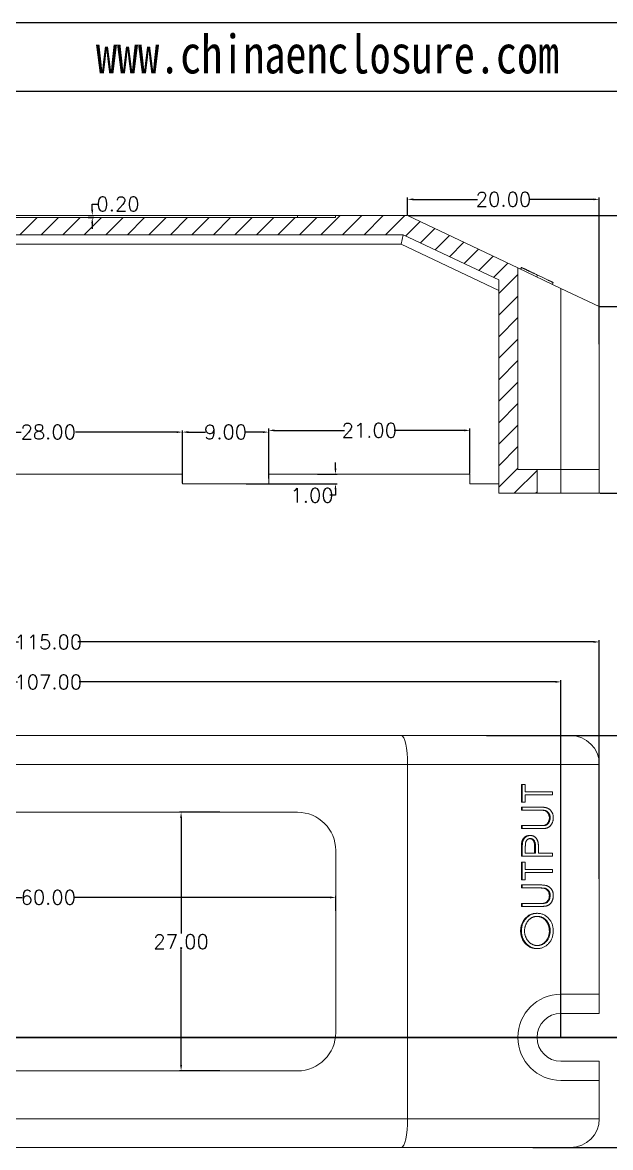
# Model space of a CAD drawing. Header units: inches. Extents: x 1667 to 2586, y 327 to 628.
# Drawn here: x 2286.2 to 2347.6, y 510.4 to 627.9 of the extents above; entities that cross this region are included whole.
import ezdxf

# ---------------------------------------------------------------- set-up
doc = ezdxf.new("R2010")
doc.units = ezdxf.units.IN
doc.header["$LTSCALE"] = 15
doc.linetypes.add('CENTERX2', pattern=[101.6, 63.5, -12.7, 12.7, -12.7])
doc.layers.add('文字', color=81, linetype='Continuous')
doc.styles.get("Standard").update_dxf_attribs({"font": 'txt', "bigfont": 'gbcbig.shx'})
doc.styles.add('宋体', font='', dxfattribs={"width": 0.8, "height": 3.5})
doc.styles.get('宋体').set_extended_font_data('SimSun')
doc.dimstyles.new('2', dxfattribs={"dimtxt": 1.5, "dimasz": 0.6, "dimexe": 0.18, "dimexo": 0.0625, "dimgap": 0.09, "dimtad": 0, "dimtih": 1, "dimtoh": 1, "dimzin": 0, "dimdsep": 46, "dimtxsty": 'Standard', "dimcen": 0, "dimadec": 0, "dimazin": 2, "dimtfac": 1, "dimtofl": 0, "dimtmove": 0, "dimatfit": 3, "dimfxl": 1, "dimtolj": 1, "dimtzin": 0, "dimarcsym": 0})

# ---------------------------------------------------------------- blocks, each defined once
blk = doc.blocks.new('*D246')
at = {"color": 0, "lineweight": -2}
for p, q in [((2235.41, 542), (2235.41, 559.23)), ((2342.41, 522), (2342.41, 559.23)), ((2236.01, 559.05), (2285.69, 559.05)), ((2341.81, 559.05), (2292.12, 559.05))]:
    blk.add_line(p, q, dxfattribs=at)
at = {"color": 0}
for points in [[(2236.01, 559.15), (2236.01, 558.95), (2235.41, 559.05)], [(2341.81, 559.15), (2341.81, 558.95), (2342.41, 559.05)]]:
    blk.add_solid(points, dxfattribs=at)
at = {"layer": 'Defpoints', "color": 0}
for p in [(2342.41, 559.05), (2235.41, 541.94), (2342.41, 521.94)]:
    blk.add_point(p, dxfattribs=at)
at = {"color": 0, "insert": (2288.91, 559.05), "char_height": 1.5, "attachment_point": 5}
blk.add_mtext('\\A1;107.00', dxfattribs=at)
blk = doc.blocks.new('*D247')
at = {"color": 0, "lineweight": -2}
for p, q in [((2258.91, 535.16), (2258.91, 536.73)), ((2259.51, 536.55), (2286.19, 536.55)), ((2318.31, 536.55), (2291.62, 536.55)), ((2318.91, 535.16), (2318.91, 536.73))]:
    blk.add_line(p, q, dxfattribs=at)
at = {"color": 0}
for points in [[(2259.51, 536.65), (2259.51, 536.45), (2258.91, 536.55)], [(2318.31, 536.65), (2318.31, 536.45), (2318.91, 536.55)]]:
    blk.add_solid(points, dxfattribs=at)
at = {"layer": 'Defpoints', "color": 0}
for p in [(2318.91, 536.55), (2258.91, 535.1), (2318.91, 535.1)]:
    blk.add_point(p, dxfattribs=at)
at = {"color": 0, "insert": (2288.91, 536.55), "char_height": 1.5, "attachment_point": 5}
blk.add_mtext('\\A1;60.00', dxfattribs=at)
blk = doc.blocks.new('*D248')
at = {"color": 0, "lineweight": -2}
for p, q in [((2306.81, 545.44), (2302.59, 545.44)), ((2302.77, 544.84), (2302.77, 532.78)), ((2302.77, 519.04), (2302.77, 531.1)), ((2306.81, 518.44), (2302.59, 518.44))]:
    blk.add_line(p, q, dxfattribs=at)
at = {"color": 0}
for points in [[(2302.67, 544.84), (2302.87, 544.84), (2302.77, 545.44)], [(2302.67, 519.04), (2302.87, 519.04), (2302.77, 518.44)]]:
    blk.add_solid(points, dxfattribs=at)
at = {"layer": 'Defpoints', "color": 0}
for p in [(2306.87, 545.44), (2302.77, 518.44), (2306.87, 518.44)]:
    blk.add_point(p, dxfattribs=at)
at = {"color": 0, "insert": (2302.77, 531.94), "char_height": 1.5, "attachment_point": 5}
blk.add_mtext('\\A1;27.00', dxfattribs=at)
blk = doc.blocks.new('*D255')
at = {"color": 0, "lineweight": -2}
for p, q in [((2231.41, 525.5), (2231.41, 563.4)), ((2232.01, 563.22), (2285.82, 563.22)), ((2345.81, 563.22), (2292, 563.22)), ((2346.41, 538.5), (2346.41, 563.4))]:
    blk.add_line(p, q, dxfattribs=at)
at = {"color": 0}
for points in [[(2232.01, 563.32), (2232.01, 563.12), (2231.41, 563.22)], [(2345.81, 563.32), (2345.81, 563.12), (2346.41, 563.22)]]:
    blk.add_solid(points, dxfattribs=at)
at = {"layer": 'Defpoints', "color": 0}
for p in [(2346.41, 563.22), (2346.41, 538.44), (2231.41, 525.44)]:
    blk.add_point(p, dxfattribs=at)
at = {"color": 0, "insert": (2288.91, 563.22), "char_height": 1.5, "attachment_point": 5}
blk.add_mtext('\\A1;115.00', dxfattribs=at)
blk = doc.blocks.new('*D256')
at = {"color": 0, "lineweight": -2}
for p, q in [((2293.5, 608.34), (2293.5, 608.94)), ((2293.5, 608.94), (2294.1, 608.94)), ((2293.09, 607.74), (2293.68, 607.74)), ((2293.09, 607.54), (2293.68, 607.54)), ((2293.5, 606.94), (2293.5, 606.34))]:
    blk.add_line(p, q, dxfattribs=at)
at = {"color": 0}
for points in [[(2293.4, 608.34), (2293.6, 608.34), (2293.5, 607.74)], [(2293.4, 606.94), (2293.6, 606.94), (2293.5, 607.54)]]:
    blk.add_solid(points, dxfattribs=at)
at = {"layer": 'Defpoints', "color": 0}
for p in [(2293.02, 607.74), (2293.02, 607.54), (2293.5, 607.74)]:
    blk.add_point(p, dxfattribs=at)
at = {"color": 0, "insert": (2296.19, 608.94), "char_height": 1.5, "attachment_point": 5}
blk.add_mtext('\\A1;0.20', dxfattribs=at)
blk = doc.blocks.new('*D257')
at = {"color": 0, "lineweight": -2}
for p, q in [((2346.47, 598.24), (2355.95, 598.24)), ((2355.77, 597.64), (2355.77, 589.33)), ((2355.77, 579.34), (2355.77, 587.65)), ((2346.47, 578.74), (2355.95, 578.74))]:
    blk.add_line(p, q, dxfattribs=at)
at = {"color": 0}
for points in [[(2355.67, 597.64), (2355.87, 597.64), (2355.77, 598.24)], [(2355.67, 579.34), (2355.87, 579.34), (2355.77, 578.74)]]:
    blk.add_solid(points, dxfattribs=at)
at = {"layer": 'Defpoints', "color": 0}
for p in [(2346.41, 598.24), (2346.41, 578.74), (2355.77, 578.74)]:
    blk.add_point(p, dxfattribs=at)
at = {"color": 0, "insert": (2355.77, 588.49), "char_height": 1.5, "attachment_point": 5}
blk.add_mtext('\\A1;19.50', dxfattribs=at)
blk = doc.blocks.new('*D258')
at = {"color": 0, "lineweight": -2}
for p, q in [((2318.88, 581.34), (2318.88, 581.94)), ((2317.01, 580.74), (2319.06, 580.74)), ((2309.55, 579.74), (2319.06, 579.74)), ((2318.88, 579.14), (2318.88, 578.54)), ((2318.88, 578.54), (2318.28, 578.54))]:
    blk.add_line(p, q, dxfattribs=at)
at = {"color": 0}
for points in [[(2318.78, 581.34), (2318.98, 581.34), (2318.88, 580.74)], [(2318.78, 579.14), (2318.98, 579.14), (2318.88, 579.74)]]:
    blk.add_solid(points, dxfattribs=at)
at = {"layer": 'Defpoints', "color": 0}
for p in [(2316.95, 580.74), (2309.49, 579.74), (2318.88, 579.74)]:
    blk.add_point(p, dxfattribs=at)
at = {"color": 0, "insert": (2316.44, 578.54), "char_height": 1.5, "attachment_point": 5}
blk.add_mtext('\\A1;1.00', dxfattribs=at)
blk = doc.blocks.new('*D264')
at = {"color": 0, "lineweight": -2}
for p, q in [((2274.91, 579.8), (2274.91, 585.31)), ((2275.51, 585.13), (2286.07, 585.13)), ((2302.31, 585.13), (2291.75, 585.13)), ((2302.91, 579.8), (2302.91, 585.31))]:
    blk.add_line(p, q, dxfattribs=at)
at = {"color": 0}
for points in [[(2275.51, 585.23), (2275.51, 585.03), (2274.91, 585.13)], [(2302.31, 585.23), (2302.31, 585.03), (2302.91, 585.13)]]:
    blk.add_solid(points, dxfattribs=at)
at = {"layer": 'Defpoints', "color": 0}
for p in [(2302.91, 585.13), (2274.91, 579.74), (2302.91, 579.74)]:
    blk.add_point(p, dxfattribs=at)
at = {"color": 0, "insert": (2288.91, 585.13), "char_height": 1.5, "attachment_point": 5}
blk.add_mtext('\\A1;28.00', dxfattribs=at)
blk = doc.blocks.new('*D265')
at = {"color": 0, "lineweight": -2}
for p, q in [((2302.91, 579.8), (2302.91, 585.31)), ((2303.51, 585.13), (2305.32, 585.13)), ((2311.31, 585.13), (2309.5, 585.13)), ((2311.91, 580.8), (2311.91, 585.31))]:
    blk.add_line(p, q, dxfattribs=at)
at = {"color": 0}
for points in [[(2303.51, 585.23), (2303.51, 585.03), (2302.91, 585.13)], [(2311.31, 585.23), (2311.31, 585.03), (2311.91, 585.13)]]:
    blk.add_solid(points, dxfattribs=at)
at = {"layer": 'Defpoints', "color": 0}
for p in [(2311.91, 585.13), (2311.91, 580.74), (2302.91, 579.74)]:
    blk.add_point(p, dxfattribs=at)
at = {"color": 0, "insert": (2307.41, 585.13), "char_height": 1.5, "attachment_point": 5}
blk.add_mtext('\\A1;9.00', dxfattribs=at)
blk = doc.blocks.new('*D266')
at = {"color": 0, "lineweight": -2}
for p, q in [((2311.91, 580.3), (2311.91, 585.49)), ((2312.51, 585.31), (2319.82, 585.31)), ((2332.31, 585.31), (2325, 585.31)), ((2332.91, 580.8), (2332.91, 585.49))]:
    blk.add_line(p, q, dxfattribs=at)
at = {"color": 0}
for points in [[(2312.51, 585.41), (2312.51, 585.21), (2311.91, 585.31)], [(2332.31, 585.41), (2332.31, 585.21), (2332.91, 585.31)]]:
    blk.add_solid(points, dxfattribs=at)
at = {"layer": 'Defpoints', "color": 0}
for p in [(2332.91, 585.31), (2311.91, 580.24), (2332.91, 580.74)]:
    blk.add_point(p, dxfattribs=at)
at = {"color": 0, "insert": (2322.41, 585.31), "char_height": 1.5, "attachment_point": 5}
blk.add_mtext('\\A1;21.00', dxfattribs=at)
blk = doc.blocks.new('*D268')
at = {"color": 0, "lineweight": -2}
for p, q in [((2334.63, 553.44), (2365.23, 553.44)), ((2365.05, 552.84), (2365.05, 532.78)), ((2365.05, 511.04), (2365.05, 531.1)), ((2339.46, 510.44), (2365.23, 510.44))]:
    blk.add_line(p, q, dxfattribs=at)
at = {"color": 0}
for points in [[(2364.95, 552.84), (2365.15, 552.84), (2365.05, 553.44)], [(2364.95, 511.04), (2365.15, 511.04), (2365.05, 510.44)]]:
    blk.add_solid(points, dxfattribs=at)
at = {"layer": 'Defpoints', "color": 0}
for p in [(2334.57, 553.44), (2365.05, 553.44), (2339.39, 510.44)]:
    blk.add_point(p, dxfattribs=at)
at = {"color": 0, "insert": (2365.05, 531.94), "char_height": 1.5, "attachment_point": 5}
blk.add_mtext('\\A1;43.00', dxfattribs=at)
blk = doc.blocks.new('*D283')
at = {"color": 0, "lineweight": -2}
for p, q in [((2326.41, 607.8), (2326.41, 609.61)), ((2346.41, 594.3), (2346.41, 609.61)), ((2327.01, 609.43), (2333.69, 609.43)), ((2345.81, 609.43), (2339.12, 609.43))]:
    blk.add_line(p, q, dxfattribs=at)
at = {"color": 0}
for points in [[(2327.01, 609.53), (2327.01, 609.33), (2326.41, 609.43)], [(2345.81, 609.53), (2345.81, 609.33), (2346.41, 609.43)]]:
    blk.add_solid(points, dxfattribs=at)
at = {"layer": 'Defpoints', "color": 0}
for p in [(2326.41, 609.43), (2326.41, 607.74), (2346.41, 594.24)]:
    blk.add_point(p, dxfattribs=at)
at = {"color": 0, "insert": (2336.41, 609.43), "char_height": 1.5, "attachment_point": 5}
blk.add_mtext('\\A1;20.00', dxfattribs=at)
blk = doc.blocks.new('*D286')
at = {"color": 0, "lineweight": -2}
for p, q in [((2326.47, 607.74), (2351.31, 607.74)), ((2351.13, 607.14), (2351.13, 603.83)), ((2351.13, 598.84), (2351.13, 602.15)), ((2346.47, 598.24), (2351.31, 598.24))]:
    blk.add_line(p, q, dxfattribs=at)
at = {"color": 0}
for points in [[(2351.03, 607.14), (2351.23, 607.14), (2351.13, 607.74)], [(2351.03, 598.84), (2351.23, 598.84), (2351.13, 598.24)]]:
    blk.add_solid(points, dxfattribs=at)
at = {"layer": 'Defpoints', "color": 0}
for p in [(2326.41, 607.74), (2346.41, 598.24), (2351.13, 598.24)]:
    blk.add_point(p, dxfattribs=at)
at = {"color": 0, "insert": (2351.13, 602.99), "char_height": 1.5, "attachment_point": 5}
blk.add_mtext('\\A1;9.50', dxfattribs=at)

msp = doc.modelspace()

# ---------------------------------------------------------------- hatches: boundary and pattern name
at = {"linetype": 'Continuous', "lineweight": 0}
h = msp.add_hatch(dxfattribs=at)
h.set_pattern_fill('ANSI31', color=4, scale=0.5, style=0)
h.set_pattern_definition([(45, (0, 8.09), (-1.122532, 1.122532), [])])
h.paths.add_polyline_path([(2335.909, 578.739), (2339.909, 578.739), (2339.909, 581.239), (2337.909, 581.239), (2337.909, 602.277), (2326.409, 607.739), (2318.877, 607.739), (2318.877, 607.539), (2258.94, 607.539), (2258.94, 607.739), (2251.409, 607.739), (2237.156, 600.969), (2237.07, 601.15), (2236.712, 600.98), (2236.797, 600.799), (2231.409, 598.239), (2231.409, 580.739), (2233.409, 580.739), (2233.409, 596.975), (2251.859, 605.739), (2325.958, 605.739), (2335.909, 601.013)], flags=0)

# ---------------------------------------------------------------- linework, layer by layer
for p, q in [((2160.189, 627.895), (2585.871, 627.895)), ((2167.356, 620.728), (2578.705, 620.728))]:
    msp.add_line(p, q)
at = {"color": 7, "linetype": 'Continuous', "lineweight": 15}
for p, q in [((2318.877, 607.539), (2258.94, 607.539)), ((2314.909, 607.739), (2261.909, 607.739)), ((2314.909, 607.539), (2314.909, 607.739)), ((2314.909, 607.739), (2318.877, 607.739)), ((2318.877, 607.739), (2318.877, 607.539)), ((2326.409, 607.739), (2318.877, 607.739)), ((2326.409, 607.739), (2337.909, 602.277)), ((2325.958, 605.739), (2251.859, 605.739)), ((2325.958, 605.739), (2325.732, 604.739)), ((2325.958, 605.739), (2335.909, 601.013)), ((2252.085, 604.739), (2325.732, 604.739)), ((2337.909, 581.239), (2337.909, 602.277)), ((2342.409, 600.139), (2337.909, 602.277)), ((2338.284, 602.32), (2338.198, 602.139)), ((2339.96, 601.524), (2339.874, 601.343)), ((2335.909, 578.739), (2335.909, 601.013)), ((2341.607, 600.741), (2341.522, 600.561)), ((2342.409, 581.239), (2342.409, 600.139)), ((2346.409, 598.239), (2342.409, 600.139)), ((2346.409, 598.239), (2346.409, 581.239)), ((2302.909, 580.739), (2274.909, 580.739)), ((2302.909, 579.739), (2302.909, 580.739)), ((2311.909, 579.739), (2311.909, 580.739)), ((2332.909, 580.739), (2311.909, 580.739)), ((2332.909, 579.739), (2332.909, 580.739)), ((2339.909, 581.239), (2337.909, 581.239)), ((2339.909, 581.239), (2339.909, 578.739)), ((2342.409, 581.239), (2339.909, 581.239)), ((2342.409, 581.239), (2342.409, 578.739)), ((2346.409, 581.239), (2342.409, 581.239)), ((2346.409, 581.239), (2346.409, 578.739)), ((2311.909, 579.739), (2302.909, 579.739)), ((2335.909, 579.739), (2332.909, 579.739)), ((2339.909, 578.739), (2335.909, 578.739)), ((2342.409, 578.739), (2339.909, 578.739)), ((2346.409, 578.739), (2342.409, 578.739)), ((2252.085, 553.441), (2325.732, 553.441)), ((2325.732, 553.441), (2343.409, 553.441)), ((2326.409, 550.441), (2251.409, 550.441)), ((2326.409, 513.441), (2326.409, 550.441)), ((2346.409, 550.441), (2326.409, 550.441)), ((2346.409, 550.441), (2346.409, 526.441)), ((2338.279, 546.511), (2338.279, 548.351)), ((2338.365, 548.351), (2338.279, 548.351)), ((2338.365, 546.511), (2338.365, 548.351)), ((2338.365, 548.351), (2338.689, 548.351)), ((2338.689, 548.351), (2338.689, 547.588)), ((2338.689, 547.588), (2341.526, 547.588)), ((2341.526, 547.588), (2341.526, 547.274)), ((2338.365, 546.511), (2338.279, 546.511)), ((2338.689, 546.511), (2338.365, 546.511)), ((2341.526, 547.274), (2338.689, 547.274)), ((2338.689, 547.274), (2338.689, 546.511)), ((2314.909, 545.441), (2261.909, 545.441)), ((2338.279, 545.659), (2338.279, 545.973)), ((2338.365, 545.973), (2338.279, 545.973)), ((2338.365, 545.659), (2338.279, 545.659)), ((2338.365, 545.659), (2338.365, 545.973)), ((2338.365, 545.973), (2340.274, 545.973)), ((2340.259, 545.659), (2338.365, 545.659)), ((2340.75, 545.623), (2340.664, 545.623)), ((2338.279, 543.729), (2338.279, 544.043)), ((2338.365, 544.043), (2338.279, 544.043)), ((2338.365, 543.729), (2338.365, 544.043)), ((2338.365, 544.043), (2340.259, 544.043)), ((2340.68, 544.057), (2340.594, 544.057)), ((2341.283, 544.868), (2341.197, 544.868)), ((2338.365, 543.729), (2338.279, 543.729)), ((2340.274, 543.729), (2338.365, 543.729)), ((2339.213, 543.011), (2339.127, 543.011)), ((2338.279, 540.857), (2338.279, 541.544)), ((2338.365, 541.544), (2338.279, 541.544)), ((2338.412, 542.341), (2338.327, 542.341)), ((2338.365, 540.857), (2338.365, 541.544)), ((2338.689, 541.812), (2338.689, 541.171)), ((2339.657, 541.171), (2339.664, 541.784)), ((2339.75, 541.784), (2339.664, 541.784)), ((2339.743, 541.171), (2339.75, 541.784)), ((2318.909, 522.441), (2318.909, 541.441)), ((2338.365, 540.857), (2338.279, 540.857)), ((2341.526, 540.857), (2338.365, 540.857)), ((2338.689, 541.171), (2339.743, 541.171)), ((2340.067, 541.422), (2340.067, 541.171)), ((2340.067, 541.171), (2341.526, 541.171)), ((2341.526, 541.171), (2341.526, 540.857)), ((2338.279, 538.389), (2338.279, 540.229)), ((2338.365, 540.229), (2338.279, 540.229)), ((2338.365, 538.389), (2338.365, 540.229)), ((2338.365, 540.229), (2338.689, 540.229)), ((2338.689, 540.229), (2338.689, 539.466)), ((2338.689, 539.466), (2341.526, 539.466)), ((2341.526, 539.152), (2338.689, 539.152)), ((2338.689, 539.152), (2338.689, 538.389)), ((2341.526, 539.466), (2341.526, 539.152)), ((2338.365, 538.389), (2338.279, 538.389)), ((2338.689, 538.389), (2338.365, 538.389)), ((2338.279, 537.537), (2338.279, 537.851)), ((2338.365, 537.851), (2338.279, 537.851)), ((2338.365, 537.537), (2338.279, 537.537)), ((2338.365, 537.537), (2338.365, 537.851)), ((2338.365, 537.851), (2340.274, 537.851)), ((2340.259, 537.537), (2338.365, 537.537)), ((2340.75, 537.501), (2340.664, 537.501)), ((2338.279, 535.607), (2338.279, 535.921)), ((2338.365, 535.921), (2338.279, 535.921)), ((2338.365, 535.607), (2338.279, 535.607)), ((2338.365, 535.607), (2338.365, 535.921)), ((2338.365, 535.921), (2340.259, 535.921)), ((2340.274, 535.607), (2338.365, 535.607)), ((2340.68, 535.935), (2340.594, 535.935)), ((2341.283, 536.746), (2341.197, 536.746)), ((2339.944, 534.889), (2339.859, 534.889)), ((2338.284, 533.027), (2338.198, 533.027)), ((2341.283, 533.043), (2341.197, 533.043)), ((2339.96, 531.21), (2339.874, 531.21)), ((2346.409, 526.441), (2342.409, 526.441)), ((2346.409, 526.441), (2346.409, 524.441)), ((2346.409, 524.441), (2342.409, 524.441)), ((2342.409, 519.441), (2346.409, 519.441)), ((2346.409, 519.441), (2346.409, 517.441)), ((2262.909, 518.441), (2314.909, 518.441)), ((2342.409, 517.441), (2346.409, 517.441)), ((2346.409, 517.441), (2346.409, 513.441)), ((2251.409, 513.441), (2326.409, 513.441)), ((2326.409, 513.441), (2346.409, 513.441)), ((2325.732, 510.441), (2252.085, 510.441)), ((2343.409, 510.441), (2325.732, 510.441))]:
    msp.add_line(p, q, dxfattribs=at)
at = {"color": 8, "linetype": 'Continuous', "lineweight": 15}
msp.add_line((2325.732, 604.739), (2335.909, 599.906), dxfattribs=at)
at = {"color": 1, "linetype": 'CENTERX2', "lineweight": 30}
msp.add_line((2360.209, 521.941), (2217.609, 521.941), dxfattribs=at)
at = {"color": 7, "linetype": 'Continuous', "lineweight": 15}
for centre, radius, start, end in [((2343.409, 550.441), 3, 0, 90), ((2314.909, 541.441), 4, 0, 90), ((2342.409, 521.941), 4.5, 90, 270), ((2342.409, 521.941), 2.5, 90, 270), ((2314.909, 522.441), 4, 270, 0), ((2343.409, 513.441), 3, 270, 0)]:
    msp.add_arc(centre, radius, start, end, dxfattribs=at)
for centre, start_param, end_param in [((2325.732, 550.441), 4.712389, 6.2831853), ((2325.732, 513.441), 3.1415927, 4.712389)]:
    msp.add_ellipse(centre, major_axis=(0, 3), ratio=0.2254305, start_param=start_param, end_param=end_param, dxfattribs=at)
for points, knots in [([(2339.96, 601.524), (2339.922, 601.542), (2339.847, 601.577), (2339.736, 601.63), (2339.627, 601.682), (2339.52, 601.733), (2339.415, 601.783), (2339.312, 601.832), (2339.212, 601.879), (2339.113, 601.926), (2339.019, 601.971), (2338.93, 602.013), (2338.845, 602.054), (2338.766, 602.091), (2338.693, 602.126), (2338.624, 602.158), (2338.561, 602.189), (2338.503, 602.216), (2338.451, 602.24), (2338.407, 602.261), (2338.369, 602.28), (2338.338, 602.294), (2338.313, 602.306), (2338.297, 602.314), (2338.285, 602.319), (2338.284, 602.32), (2338.284, 602.32)], [0, 0, 0, 0, 0.043209, 0.0858729, 0.12812, 0.170152, 0.2119176, 0.253753, 0.2960064, 0.3384434, 0.3810154, 0.4228205, 0.4640891, 0.5051258, 0.545975, 0.5869852, 0.6283386, 0.6700838, 0.7119916, 0.7530392, 0.7940494, 0.8348855, 0.8754983, 0.9165473, 0.9580038, 1, 1, 1, 1]), ([(2341.607, 600.741), (2341.606, 600.742), (2341.603, 600.743), (2341.58, 600.754), (2341.543, 600.772), (2341.49, 600.797), (2341.421, 600.83), (2341.338, 600.869), (2341.239, 600.916), (2341.127, 600.969), (2341.005, 601.027), (2340.874, 601.089), (2340.737, 601.155), (2340.594, 601.223), (2340.444, 601.294), (2340.288, 601.368), (2340.126, 601.445), (2340.016, 601.497), (2339.96, 601.524)], [0, 0, 0, 0, 0.0658189, 0.1297465, 0.192072, 0.2534594, 0.3145696, 0.3762799, 0.4390257, 0.503267, 0.5674928, 0.6297048, 0.6909996, 0.7514517, 0.8120044, 0.8731497, 0.9356355, 1, 1, 1, 1]), ([(2340.664, 545.623), (2340.653, 545.626), (2340.628, 545.633), (2340.586, 545.639), (2340.536, 545.645), (2340.479, 545.65), (2340.414, 545.654), (2340.34, 545.657), (2340.259, 545.658), (2340.203, 545.658), (2340.173, 545.659)], [0, 0, 0, 0, 0.0698351, 0.1556208, 0.2578016, 0.3738112, 0.5064025, 0.6555645, 0.8200793, 1, 1, 1, 1]), ([(2340.75, 545.623), (2340.739, 545.626), (2340.714, 545.633), (2340.672, 545.639), (2340.622, 545.645), (2340.565, 545.65), (2340.5, 545.654), (2340.426, 545.657), (2340.345, 545.658), (2340.289, 545.658), (2340.259, 545.659)], [0, 0, 0, 0, 0.0698351, 0.1556208, 0.2578016, 0.3738112, 0.5064025, 0.6555645, 0.8200793, 1, 1, 1, 1]), ([(2340.274, 545.973), (2340.309, 545.972), (2340.376, 545.972), (2340.474, 545.968), (2340.568, 545.961), (2340.656, 545.951), (2340.739, 545.938), (2340.817, 545.924), (2340.89, 545.906), (2340.958, 545.884), (2341.024, 545.86), (2341.086, 545.829), (2341.146, 545.793), (2341.204, 545.752), (2341.26, 545.704), (2341.314, 545.651), (2341.365, 545.593), (2341.414, 545.529), (2341.46, 545.462), (2341.5, 545.39), (2341.532, 545.314), (2341.561, 545.235), (2341.581, 545.153), (2341.597, 545.067), (2341.605, 544.977), (2341.607, 544.916), (2341.607, 544.885)], [0, 0, 0, 0, 0.0548628, 0.1070681, 0.156992, 0.20401, 0.2485131, 0.2905085, 0.3301893, 0.3675895, 0.403883, 0.4400373, 0.4763262, 0.5128266, 0.5502555, 0.5884068, 0.6274386, 0.6677763, 0.7084328, 0.7486058, 0.7889476, 0.8294464, 0.8703598, 0.9122066, 0.9555427, 1, 1, 1, 1]), ([(2341.197, 544.868), (2341.196, 544.896), (2341.194, 544.953), (2341.182, 545.038), (2341.161, 545.12), (2341.132, 545.2), (2341.096, 545.277), (2341.054, 545.347), (2341.004, 545.41), (2340.949, 545.467), (2340.886, 545.517), (2340.819, 545.561), (2340.744, 545.596), (2340.691, 545.614), (2340.664, 545.623)], [0, 0, 0, 0, 0.0828932, 0.1653077, 0.2477696, 0.3317876, 0.4152258, 0.4963148, 0.5771024, 0.6577361, 0.7392778, 0.8231642, 0.9094731, 1, 1, 1, 1]), ([(2341.283, 544.868), (2341.282, 544.896), (2341.28, 544.953), (2341.268, 545.038), (2341.247, 545.12), (2341.218, 545.2), (2341.182, 545.277), (2341.139, 545.347), (2341.09, 545.41), (2341.034, 545.467), (2340.972, 545.517), (2340.905, 545.561), (2340.83, 545.596), (2340.777, 545.614), (2340.75, 545.623)], [0, 0, 0, 0, 0.0828932, 0.1653077, 0.2477696, 0.3317876, 0.4152258, 0.4963148, 0.5771024, 0.6577361, 0.7392778, 0.8231642, 0.9094731, 1, 1, 1, 1]), ([(2340.259, 544.043), (2340.286, 544.043), (2340.337, 544.043), (2340.409, 544.044), (2340.474, 544.045), (2340.53, 544.046), (2340.579, 544.049), (2340.619, 544.051), (2340.652, 544.053), (2340.671, 544.056), (2340.68, 544.057)], [0, 0, 0, 0, 0.1910786, 0.3626046, 0.5160988, 0.650038, 0.7659767, 0.862374, 0.9408421, 1, 1, 1, 1]), ([(2340.334, 544.045), (2340.359, 544.045), (2340.446, 544.045), (2340.532, 544.052), (2340.594, 544.057)], [0, 0, 0, 0, 0.288428, 1, 1, 1, 1]), ([(2340.594, 544.057), (2340.624, 544.062), (2340.681, 544.072), (2340.764, 544.098), (2340.838, 544.133), (2340.906, 544.177), (2340.967, 544.232), (2341.022, 544.3), (2341.071, 544.38), (2341.115, 544.471), (2341.151, 544.568), (2341.178, 544.667), (2341.194, 544.767), (2341.196, 544.834), (2341.197, 544.868)], [0, 0, 0, 0, 0.0868981, 0.1677529, 0.244964, 0.3181296, 0.3923372, 0.4700996, 0.554266, 0.6443987, 0.7369184, 0.8261973, 0.913693, 1, 1, 1, 1]), ([(2340.68, 544.057), (2340.709, 544.062), (2340.767, 544.072), (2340.849, 544.098), (2340.923, 544.133), (2340.991, 544.177), (2341.052, 544.232), (2341.107, 544.3), (2341.157, 544.38), (2341.201, 544.471), (2341.237, 544.568), (2341.264, 544.667), (2341.28, 544.767), (2341.282, 544.834), (2341.283, 544.868)], [0, 0, 0, 0, 0.0868981, 0.1677529, 0.244964, 0.3181296, 0.3923372, 0.4700996, 0.554266, 0.6443987, 0.7369184, 0.8261973, 0.913693, 1, 1, 1, 1]), ([(2341.607, 544.885), (2341.607, 544.852), (2341.605, 544.786), (2341.597, 544.688), (2341.582, 544.595), (2341.563, 544.505), (2341.537, 544.418), (2341.505, 544.336), (2341.469, 544.257), (2341.425, 544.183), (2341.378, 544.112), (2341.327, 544.049), (2341.272, 543.99), (2341.213, 543.938), (2341.15, 543.892), (2341.084, 543.852), (2341.014, 543.818), (2340.965, 543.8), (2340.941, 543.792)], [0, 0, 0, 0, 0.0711837, 0.1396622, 0.2063439, 0.2714083, 0.3354614, 0.3983202, 0.4606312, 0.5232644, 0.5850186, 0.6452056, 0.7042524, 0.7629676, 0.8210643, 0.8800884, 0.9393807, 1, 1, 1, 1]), ([(2338.327, 542.341), (2338.333, 542.365), (2338.344, 542.413), (2338.368, 542.482), (2338.396, 542.547), (2338.428, 542.61), (2338.465, 542.668), (2338.506, 542.724), (2338.552, 542.776), (2338.602, 542.824), (2338.655, 542.869), (2338.713, 542.906), (2338.774, 542.939), (2338.838, 542.966), (2338.906, 542.986), (2338.977, 543), (2339.051, 543.01), (2339.101, 543.011), (2339.127, 543.011)], [0, 0, 0, 0, 0.0624719, 0.1234716, 0.1833832, 0.2431163, 0.3020809, 0.3612865, 0.42141, 0.4824903, 0.5441013, 0.6057205, 0.6671855, 0.7300254, 0.7945821, 0.8603668, 0.9289182, 1, 1, 1, 1]), ([(2338.412, 542.341), (2338.418, 542.365), (2338.43, 542.413), (2338.454, 542.482), (2338.482, 542.547), (2338.514, 542.61), (2338.551, 542.668), (2338.592, 542.724), (2338.637, 542.776), (2338.687, 542.824), (2338.741, 542.869), (2338.799, 542.906), (2338.86, 542.939), (2338.924, 542.966), (2338.991, 542.986), (2339.062, 543), (2339.136, 543.01), (2339.187, 543.011), (2339.213, 543.011)], [0, 0, 0, 0, 0.0624719, 0.1234716, 0.1833832, 0.2431163, 0.3020809, 0.3612865, 0.42141, 0.4824903, 0.5441013, 0.6057205, 0.6671855, 0.7300254, 0.7945821, 0.8603668, 0.9289182, 1, 1, 1, 1]), ([(2339.214, 542.697), (2339.189, 542.696), (2339.138, 542.693), (2339.064, 542.675), (2338.993, 542.643), (2338.928, 542.6), (2338.868, 542.547), (2338.816, 542.486), (2338.774, 542.416), (2338.746, 542.351), (2338.73, 542.294), (2338.718, 542.244), (2338.71, 542.187), (2338.702, 542.124), (2338.696, 542.055), (2338.692, 541.98), (2338.689, 541.898), (2338.689, 541.841), (2338.689, 541.812)], [0, 0, 0, 0, 0.0700338, 0.1392185, 0.2081679, 0.2791337, 0.3499371, 0.4182944, 0.4875403, 0.5575765, 0.5954902, 0.638118, 0.6859574, 0.7382224, 0.7961316, 0.8585366, 0.9266681, 1, 1, 1, 1]), ([(2339.664, 541.784), (2339.664, 541.814), (2339.664, 541.872), (2339.661, 541.955), (2339.656, 542.033), (2339.65, 542.104), (2339.642, 542.169), (2339.632, 542.227), (2339.621, 542.28), (2339.602, 542.341), (2339.574, 542.409), (2339.533, 542.483), (2339.479, 542.546), (2339.42, 542.6), (2339.353, 542.644), (2339.282, 542.674), (2339.206, 542.693), (2339.155, 542.696), (2339.128, 542.697)], [0, 0, 0, 0, 0.0725466, 0.1400498, 0.2025188, 0.2606047, 0.313264, 0.3617272, 0.4048899, 0.444319, 0.5165995, 0.5864091, 0.6549956, 0.7243019, 0.793411, 0.86161, 0.9295377, 1, 1, 1, 1]), ([(2339.213, 543.011), (2339.239, 543.011), (2339.29, 543.01), (2339.364, 543), (2339.435, 542.987), (2339.503, 542.966), (2339.567, 542.939), (2339.628, 542.908), (2339.685, 542.87), (2339.738, 542.826), (2339.787, 542.778), (2339.833, 542.724), (2339.874, 542.667), (2339.911, 542.605), (2339.943, 542.538), (2339.972, 542.467), (2339.996, 542.392), (2340.009, 542.339), (2340.015, 542.313)], [0, 0, 0, 0, 0.0701189, 0.1371924, 0.2020162, 0.2646314, 0.3261165, 0.3860103, 0.4458118, 0.5052977, 0.5646333, 0.6242826, 0.683902, 0.7439528, 0.8053877, 0.868388, 0.933084, 1, 1, 1, 1]), ([(2339.75, 541.784), (2339.75, 541.814), (2339.75, 541.872), (2339.746, 541.955), (2339.742, 542.033), (2339.736, 542.104), (2339.728, 542.169), (2339.718, 542.227), (2339.707, 542.28), (2339.688, 542.341), (2339.66, 542.409), (2339.619, 542.483), (2339.565, 542.546), (2339.505, 542.6), (2339.439, 542.644), (2339.367, 542.674), (2339.292, 542.693), (2339.24, 542.696), (2339.214, 542.697)], [0, 0, 0, 0, 0.0725466, 0.1400498, 0.2025188, 0.2606047, 0.313264, 0.3617272, 0.4048899, 0.444319, 0.5165995, 0.5864091, 0.6549956, 0.7243019, 0.793411, 0.86161, 0.9295377, 1, 1, 1, 1]), ([(2340.941, 543.792), (2340.924, 543.786), (2340.887, 543.775), (2340.827, 543.763), (2340.757, 543.753), (2340.678, 543.743), (2340.591, 543.738), (2340.493, 543.733), (2340.387, 543.729), (2340.313, 543.729), (2340.274, 543.729)], [0, 0, 0, 0, 0.0781299, 0.1694654, 0.2743353, 0.3921102, 0.5236873, 0.6683654, 0.8271319, 1, 1, 1, 1]), ([(2338.279, 541.544), (2338.279, 541.591), (2338.279, 541.681), (2338.282, 541.811), (2338.286, 541.929), (2338.291, 542.035), (2338.297, 542.128), (2338.305, 542.21), (2338.314, 542.28), (2338.323, 542.322), (2338.327, 542.341)], [0, 0, 0, 0, 0.1769558, 0.3390551, 0.4863182, 0.6187809, 0.7356188, 0.8387425, 0.9264571, 1, 1, 1, 1]), ([(2338.365, 541.544), (2338.365, 541.591), (2338.365, 541.681), (2338.368, 541.811), (2338.371, 541.929), (2338.376, 542.035), (2338.382, 542.128), (2338.391, 542.21), (2338.399, 542.28), (2338.408, 542.322), (2338.412, 542.341)], [0, 0, 0, 0, 0.1769558, 0.3390551, 0.4863182, 0.6187809, 0.7356188, 0.8387425, 0.9264571, 1, 1, 1, 1]), ([(2340.015, 542.313), (2340.019, 542.291), (2340.029, 542.243), (2340.039, 542.164), (2340.048, 542.072), (2340.055, 541.967), (2340.06, 541.849), (2340.065, 541.718), (2340.067, 541.574), (2340.067, 541.474), (2340.067, 541.422)], [0, 0, 0, 0, 0.0751716, 0.1647429, 0.2680114, 0.385964, 0.5177993, 0.6636978, 0.8244168, 1, 1, 1, 1]), ([(2340.664, 537.501), (2340.653, 537.504), (2340.628, 537.511), (2340.586, 537.517), (2340.536, 537.523), (2340.479, 537.528), (2340.414, 537.532), (2340.34, 537.535), (2340.259, 537.536), (2340.203, 537.537), (2340.173, 537.537)], [0, 0, 0, 0, 0.0698351, 0.1556208, 0.2578016, 0.3738112, 0.5064025, 0.6555645, 0.8200793, 1, 1, 1, 1]), ([(2340.75, 537.501), (2340.739, 537.504), (2340.714, 537.511), (2340.672, 537.517), (2340.622, 537.523), (2340.565, 537.528), (2340.5, 537.532), (2340.426, 537.535), (2340.345, 537.536), (2340.289, 537.537), (2340.259, 537.537)], [0, 0, 0, 0, 0.0698351, 0.1556208, 0.2578016, 0.3738112, 0.5064025, 0.6555645, 0.8200793, 1, 1, 1, 1]), ([(2340.274, 537.851), (2340.309, 537.851), (2340.376, 537.85), (2340.474, 537.846), (2340.568, 537.839), (2340.656, 537.829), (2340.739, 537.816), (2340.817, 537.802), (2340.89, 537.784), (2340.958, 537.763), (2341.024, 537.739), (2341.086, 537.707), (2341.146, 537.672), (2341.204, 537.63), (2341.26, 537.582), (2341.314, 537.529), (2341.365, 537.471), (2341.414, 537.408), (2341.46, 537.34), (2341.5, 537.268), (2341.532, 537.192), (2341.561, 537.114), (2341.581, 537.031), (2341.597, 536.945), (2341.605, 536.855), (2341.607, 536.794), (2341.607, 536.763)], [0, 0, 0, 0, 0.0548628, 0.1070681, 0.156992, 0.20401, 0.2485131, 0.2905085, 0.3301893, 0.3675895, 0.403883, 0.4400373, 0.4763262, 0.5128266, 0.5502555, 0.5884068, 0.6274386, 0.6677763, 0.7084328, 0.7486058, 0.7889476, 0.8294464, 0.8703598, 0.9122066, 0.9555427, 1, 1, 1, 1]), ([(2341.197, 536.746), (2341.196, 536.774), (2341.194, 536.831), (2341.182, 536.916), (2341.161, 536.999), (2341.132, 537.079), (2341.096, 537.155), (2341.054, 537.225), (2341.004, 537.288), (2340.949, 537.346), (2340.886, 537.395), (2340.819, 537.439), (2340.744, 537.474), (2340.691, 537.492), (2340.664, 537.501)], [0, 0, 0, 0, 0.0828932, 0.1653077, 0.2477696, 0.3317876, 0.4152258, 0.4963148, 0.5771024, 0.6577361, 0.7392778, 0.8231642, 0.9094731, 1, 1, 1, 1]), ([(2341.283, 536.746), (2341.282, 536.774), (2341.28, 536.831), (2341.268, 536.916), (2341.247, 536.999), (2341.218, 537.079), (2341.182, 537.155), (2341.139, 537.225), (2341.09, 537.288), (2341.034, 537.346), (2340.972, 537.395), (2340.905, 537.439), (2340.83, 537.474), (2340.777, 537.492), (2340.75, 537.501)], [0, 0, 0, 0, 0.0828932, 0.1653077, 0.2477696, 0.3317876, 0.4152258, 0.4963148, 0.5771024, 0.6577361, 0.7392778, 0.8231642, 0.9094731, 1, 1, 1, 1]), ([(2340.259, 535.921), (2340.286, 535.921), (2340.337, 535.921), (2340.409, 535.922), (2340.474, 535.924), (2340.53, 535.925), (2340.579, 535.927), (2340.619, 535.929), (2340.652, 535.931), (2340.671, 535.934), (2340.68, 535.935)], [0, 0, 0, 0, 0.1910786, 0.3626046, 0.5160988, 0.650038, 0.7659767, 0.862374, 0.9408421, 1, 1, 1, 1]), ([(2340.941, 535.67), (2340.924, 535.665), (2340.887, 535.653), (2340.827, 535.641), (2340.757, 535.631), (2340.678, 535.622), (2340.591, 535.616), (2340.493, 535.611), (2340.387, 535.607), (2340.313, 535.607), (2340.274, 535.607)], [0, 0, 0, 0, 0.0781299, 0.1694654, 0.2743353, 0.3921102, 0.5236873, 0.6683654, 0.8271319, 1, 1, 1, 1]), ([(2340.334, 535.923), (2340.359, 535.923), (2340.446, 535.923), (2340.532, 535.93), (2340.594, 535.935)], [0, 0, 0, 0, 0.2884281, 1, 1, 1, 1]), ([(2340.594, 535.935), (2340.624, 535.941), (2340.681, 535.95), (2340.764, 535.977), (2340.838, 536.012), (2340.906, 536.055), (2340.967, 536.11), (2341.022, 536.178), (2341.071, 536.258), (2341.115, 536.349), (2341.151, 536.446), (2341.178, 536.546), (2341.194, 536.646), (2341.196, 536.713), (2341.197, 536.746)], [0, 0, 0, 0, 0.0868981, 0.1677529, 0.244964, 0.3181296, 0.3923372, 0.4700996, 0.554266, 0.6443987, 0.7369184, 0.8261973, 0.913693, 1, 1, 1, 1]), ([(2340.68, 535.935), (2340.709, 535.941), (2340.767, 535.95), (2340.849, 535.977), (2340.923, 536.012), (2340.991, 536.055), (2341.052, 536.11), (2341.107, 536.178), (2341.157, 536.258), (2341.201, 536.349), (2341.237, 536.446), (2341.264, 536.546), (2341.28, 536.646), (2341.282, 536.713), (2341.283, 536.746)], [0, 0, 0, 0, 0.0868981, 0.1677529, 0.244964, 0.3181296, 0.3923372, 0.4700996, 0.554266, 0.6443987, 0.7369184, 0.8261973, 0.913693, 1, 1, 1, 1]), ([(2341.607, 536.763), (2341.607, 536.73), (2341.605, 536.664), (2341.597, 536.566), (2341.582, 536.473), (2341.563, 536.383), (2341.537, 536.297), (2341.505, 536.214), (2341.469, 536.135), (2341.425, 536.061), (2341.378, 535.991), (2341.327, 535.927), (2341.272, 535.868), (2341.213, 535.816), (2341.15, 535.77), (2341.084, 535.73), (2341.014, 535.696), (2340.965, 535.679), (2340.941, 535.67)], [0, 0, 0, 0, 0.0711837, 0.1396622, 0.2063439, 0.2714083, 0.3354614, 0.3983202, 0.4606312, 0.5232644, 0.5850186, 0.6452056, 0.7042524, 0.7629676, 0.8210643, 0.8800884, 0.9393807, 1, 1, 1, 1]), ([(2338.198, 533.027), (2338.199, 533.092), (2338.202, 533.219), (2338.225, 533.406), (2338.262, 533.585), (2338.315, 533.756), (2338.383, 533.919), (2338.466, 534.074), (2338.564, 534.22), (2338.676, 534.357), (2338.798, 534.481), (2338.929, 534.591), (2339.067, 534.683), (2339.212, 534.758), (2339.364, 534.818), (2339.523, 534.859), (2339.688, 534.885), (2339.801, 534.888), (2339.859, 534.889)], [0, 0, 0, 0, 0.0665665, 0.1307421, 0.1933478, 0.2549983, 0.3161192, 0.3772642, 0.4393999, 0.5028052, 0.5663562, 0.6282508, 0.6891071, 0.7493579, 0.8101796, 0.8716166, 0.9348726, 1, 1, 1, 1]), ([(2338.284, 533.027), (2338.285, 533.092), (2338.288, 533.219), (2338.311, 533.406), (2338.348, 533.585), (2338.401, 533.756), (2338.469, 533.919), (2338.552, 534.074), (2338.65, 534.22), (2338.761, 534.357), (2338.884, 534.481), (2339.015, 534.591), (2339.153, 534.683), (2339.298, 534.758), (2339.449, 534.818), (2339.609, 534.859), (2339.774, 534.885), (2339.887, 534.888), (2339.944, 534.889)], [0, 0, 0, 0, 0.0665665, 0.1307421, 0.1933478, 0.2549983, 0.3161192, 0.3772642, 0.4393999, 0.5028052, 0.5663562, 0.6282508, 0.6891071, 0.7493579, 0.8101796, 0.8716166, 0.9348726, 1, 1, 1, 1]), ([(2339.944, 534.575), (2339.913, 534.575), (2339.852, 534.574), (2339.762, 534.564), (2339.675, 534.548), (2339.589, 534.527), (2339.506, 534.499), (2339.425, 534.464), (2339.346, 534.423), (2339.27, 534.376), (2339.197, 534.324), (2339.127, 534.266), (2339.061, 534.203), (2338.998, 534.136), (2338.94, 534.062), (2338.886, 533.984), (2338.834, 533.901), (2338.788, 533.813), (2338.745, 533.722), (2338.709, 533.629), (2338.677, 533.535), (2338.652, 533.439), (2338.632, 533.342), (2338.619, 533.243), (2338.609, 533.143), (2338.608, 533.076), (2338.608, 533.043)], [0, 0, 0, 0, 0.0429116, 0.085123, 0.1264629, 0.1674393, 0.2079592, 0.248229, 0.2887262, 0.3296427, 0.3705068, 0.4110947, 0.4517817, 0.4923654, 0.533442, 0.5752157, 0.6175565, 0.660784, 0.704049, 0.7469728, 0.7891811, 0.8311179, 0.8732484, 0.9151728, 0.9573842, 1, 1, 1, 1]), ([(2341.197, 533.043), (2341.197, 533.077), (2341.196, 533.146), (2341.187, 533.248), (2341.174, 533.348), (2341.154, 533.446), (2341.129, 533.543), (2341.099, 533.637), (2341.062, 533.729), (2341.022, 533.819), (2340.975, 533.906), (2340.926, 533.988), (2340.871, 534.065), (2340.813, 534.137), (2340.75, 534.204), (2340.684, 534.267), (2340.613, 534.324), (2340.539, 534.376), (2340.461, 534.423), (2340.382, 534.464), (2340.299, 534.499), (2340.215, 534.527), (2340.129, 534.548), (2340.04, 534.564), (2339.95, 534.574), (2339.889, 534.575), (2339.858, 534.575)], [0, 0, 0, 0, 0.0436389, 0.0865491, 0.1291943, 0.1714588, 0.2134438, 0.2553979, 0.2975069, 0.3400837, 0.382496, 0.4241069, 0.4648486, 0.5055551, 0.5462017, 0.5867724, 0.6272746, 0.6684858, 0.7095112, 0.7503955, 0.7910688, 0.8320051, 0.8731193, 0.9145996, 0.9569503, 1, 1, 1, 1]), ([(2339.944, 534.889), (2340.001, 534.888), (2340.113, 534.885), (2340.278, 534.859), (2340.436, 534.818), (2340.587, 534.759), (2340.732, 534.684), (2340.87, 534.591), (2341.001, 534.482), (2341.125, 534.358), (2341.237, 534.222), (2341.337, 534.078), (2341.42, 533.925), (2341.489, 533.765), (2341.542, 533.598), (2341.58, 533.424), (2341.603, 533.242), (2341.606, 533.118), (2341.607, 533.055)], [0, 0, 0, 0, 0.0652343, 0.1285843, 0.1903431, 0.251408, 0.3122056, 0.3736141, 0.436264, 0.5004073, 0.5645349, 0.6271371, 0.6883383, 0.7492396, 0.8100758, 0.8716556, 0.9347657, 1, 1, 1, 1]), ([(2341.283, 533.043), (2341.283, 533.077), (2341.282, 533.146), (2341.273, 533.248), (2341.26, 533.348), (2341.24, 533.446), (2341.215, 533.543), (2341.185, 533.637), (2341.148, 533.729), (2341.107, 533.819), (2341.061, 533.906), (2341.011, 533.988), (2340.957, 534.065), (2340.899, 534.137), (2340.836, 534.204), (2340.77, 534.267), (2340.699, 534.324), (2340.624, 534.376), (2340.547, 534.423), (2340.467, 534.464), (2340.385, 534.499), (2340.301, 534.527), (2340.215, 534.548), (2340.126, 534.564), (2340.036, 534.574), (2339.975, 534.575), (2339.944, 534.575)], [0, 0, 0, 0, 0.0436389, 0.0865491, 0.1291943, 0.1714588, 0.2134438, 0.2553979, 0.2975069, 0.3400837, 0.382496, 0.4241069, 0.4648486, 0.5055551, 0.5462017, 0.5867724, 0.6272746, 0.6684858, 0.7095112, 0.7503955, 0.7910688, 0.8320051, 0.8731193, 0.9145996, 0.9569503, 1, 1, 1, 1]), ([(2339.874, 531.21), (2339.836, 531.21), (2339.761, 531.211), (2339.65, 531.224), (2339.541, 531.243), (2339.434, 531.269), (2339.329, 531.304), (2339.226, 531.345), (2339.126, 531.395), (2339.028, 531.452), (2338.933, 531.515), (2338.844, 531.585), (2338.759, 531.659), (2338.681, 531.74), (2338.607, 531.826), (2338.538, 531.918), (2338.475, 532.014), (2338.417, 532.117), (2338.366, 532.222), (2338.321, 532.331), (2338.283, 532.442), (2338.252, 532.555), (2338.228, 532.67), (2338.211, 532.787), (2338.199, 532.906), (2338.198, 532.987), (2338.198, 533.027)], [0, 0, 0, 0, 0.043209, 0.0858729, 0.12812, 0.170152, 0.2119176, 0.253753, 0.2960064, 0.3384434, 0.3810154, 0.4228205, 0.4640891, 0.5051258, 0.545975, 0.5869852, 0.6283386, 0.6700838, 0.7119916, 0.7530392, 0.7940494, 0.8348855, 0.8754983, 0.9165473, 0.9580038, 1, 1, 1, 1]), ([(2339.96, 531.21), (2339.922, 531.21), (2339.847, 531.211), (2339.736, 531.224), (2339.627, 531.243), (2339.52, 531.269), (2339.415, 531.304), (2339.312, 531.345), (2339.212, 531.395), (2339.113, 531.452), (2339.019, 531.515), (2338.93, 531.585), (2338.845, 531.659), (2338.766, 531.74), (2338.693, 531.826), (2338.624, 531.918), (2338.561, 532.014), (2338.503, 532.117), (2338.451, 532.222), (2338.407, 532.331), (2338.369, 532.442), (2338.338, 532.555), (2338.313, 532.67), (2338.297, 532.787), (2338.285, 532.906), (2338.284, 532.987), (2338.284, 533.027)], [0, 0, 0, 0, 0.043209, 0.0858729, 0.12812, 0.170152, 0.2119176, 0.253753, 0.2960064, 0.3384434, 0.3810154, 0.4228205, 0.4640891, 0.5051258, 0.545975, 0.5869852, 0.6283386, 0.6700838, 0.7119916, 0.7530392, 0.7940494, 0.8348855, 0.8754983, 0.9165473, 0.9580038, 1, 1, 1, 1]), ([(2338.608, 533.043), (2338.608, 533.009), (2338.609, 532.943), (2338.619, 532.845), (2338.632, 532.748), (2338.652, 532.652), (2338.678, 532.558), (2338.708, 532.465), (2338.746, 532.373), (2338.788, 532.283), (2338.835, 532.197), (2338.886, 532.115), (2338.941, 532.038), (2339, 531.965), (2339.063, 531.897), (2339.13, 531.835), (2339.201, 531.777), (2339.275, 531.724), (2339.353, 531.678), (2339.433, 531.636), (2339.515, 531.601), (2339.6, 531.574), (2339.686, 531.55), (2339.775, 531.536), (2339.866, 531.525), (2339.927, 531.524), (2339.958, 531.524)], [0, 0, 0, 0, 0.04201694, 0.08363219, 0.12496479, 0.16622219, 0.20758441, 0.24950755, 0.29161184, 0.33460641, 0.37746953, 0.41939163, 0.46087318, 0.50191905, 0.54270727, 0.58383618, 0.62465442, 0.66600924, 0.70743698, 0.74858821, 0.78940324, 0.83076546, 0.87208959, 0.91400647, 0.95650474, 1, 1, 1, 1]), ([(2339.872, 531.524), (2339.918, 531.525), (2340.008, 531.528), (2340.14, 531.55), (2340.266, 531.584), (2340.387, 531.633), (2340.503, 531.696), (2340.613, 531.773), (2340.717, 531.864), (2340.815, 531.968), (2340.904, 532.081), (2340.983, 532.201), (2341.049, 532.328), (2341.104, 532.459), (2341.146, 532.597), (2341.175, 532.741), (2341.195, 532.89), (2341.196, 532.991), (2341.197, 533.043)], [0, 0, 0, 0, 0.0645014, 0.1268942, 0.187739, 0.2484197, 0.3085858, 0.3695803, 0.4318217, 0.4961719, 0.5606574, 0.6234915, 0.6852449, 0.7466429, 0.8083351, 0.8704914, 0.9343195, 1, 1, 1, 1]), ([(2339.958, 531.524), (2340.004, 531.525), (2340.094, 531.528), (2340.225, 531.55), (2340.352, 531.584), (2340.473, 531.633), (2340.589, 531.696), (2340.699, 531.773), (2340.803, 531.864), (2340.901, 531.968), (2340.99, 532.081), (2341.069, 532.201), (2341.135, 532.328), (2341.19, 532.459), (2341.231, 532.597), (2341.261, 532.741), (2341.28, 532.89), (2341.282, 532.991), (2341.283, 533.043)], [0, 0, 0, 0, 0.0645014, 0.1268942, 0.187739, 0.2484197, 0.3085858, 0.3695803, 0.4318217, 0.4961719, 0.5606574, 0.6234915, 0.6852449, 0.7466429, 0.8083351, 0.8704914, 0.9343195, 1, 1, 1, 1]), ([(2341.607, 533.055), (2341.606, 532.992), (2341.603, 532.867), (2341.58, 532.683), (2341.543, 532.507), (2341.49, 532.338), (2341.421, 532.178), (2341.338, 532.024), (2341.239, 531.879), (2341.127, 531.742), (2341.005, 531.618), (2340.874, 531.509), (2340.737, 531.417), (2340.594, 531.341), (2340.444, 531.281), (2340.288, 531.241), (2340.126, 531.214), (2340.016, 531.211), (2339.96, 531.21)], [0, 0, 0, 0, 0.0658189, 0.1297465, 0.192072, 0.2534594, 0.3145696, 0.3762799, 0.4390257, 0.503267, 0.5674928, 0.6297048, 0.6909996, 0.7514517, 0.8120044, 0.8731497, 0.9356355, 1, 1, 1, 1])]:
    msp.add_open_spline(points, degree=3, knots=knots, dxfattribs=at)

# ---------------------------------------------------------------- texts
at = {"layer": '文字', "color": 0, "insert": (2293.889, 626.619), "char_height": 4.03609, "width": 70.91031, "attachment_point": 1, "style": '宋体'}
msp.add_mtext('www.chinaenclosure.com', dxfattribs=at)

# ---------------------------------------------------------------- dimensions: what is measured, and where the dimension line sits
for base, p1, p2, picture, middle in [((2293.497, 607.739), (2293.023, 607.539), (2293.023, 607.739), '*D256', (2296.187, 608.939)), ((2351.134, 598.239), (2326.409, 607.739), (2346.409, 598.239), '*D286', (2351.134, 602.989)), ((2355.765, 578.739), (2346.409, 598.239), (2346.409, 578.739), '*D257', (2355.765, 588.489)), ((2318.879, 579.739), (2316.948, 580.739), (2309.487, 579.739), '*D258', (2316.439, 578.539)), ((2365.046, 553.441), (2339.393, 510.441), (2334.57, 553.441), '*D268', (2365.046, 531.941)), ((2302.774, 518.441), (2306.868, 545.441), (2306.868, 518.441), '*D248', (2302.774, 531.941))]:
    dim = msp.add_linear_dim(base=base, p1=p1, p2=p2, angle=90, dimstyle='2')
    dim.commit()
    dim.dimension.update_dxf_attribs({"geometry": picture, "text_midpoint": middle})
for base, p1, p2, picture, middle in [((2326.409, 609.425), (2346.409, 594.237), (2326.409, 607.739), '*D283', (2336.409, 609.425)), ((2302.909, 585.127), (2274.909, 579.739), (2302.909, 579.739), '*D264', (2288.909, 585.127)), ((2311.909, 585.127), (2302.909, 579.739), (2311.909, 580.739), '*D265', (2307.409, 585.127)), ((2332.909, 585.307), (2311.909, 580.239), (2332.909, 580.739), '*D266', (2322.409, 585.307)), ((2346.409, 563.22), (2231.409, 525.441), (2346.409, 538.441), '*D255', (2288.909, 563.22)), ((2342.409, 559.047), (2235.409, 541.941), (2342.409, 521.941), '*D246', (2288.909, 559.047)), ((2318.909, 536.546), (2258.909, 535.095), (2318.909, 535.095), '*D247', (2288.909, 536.546))]:
    dim = msp.add_linear_dim(base=base, p1=p1, p2=p2, dimstyle='2')
    dim.commit()
    dim.dimension.update_dxf_attribs({"geometry": picture, "text_midpoint": middle})

doc.saveas('drawing.dxf')
